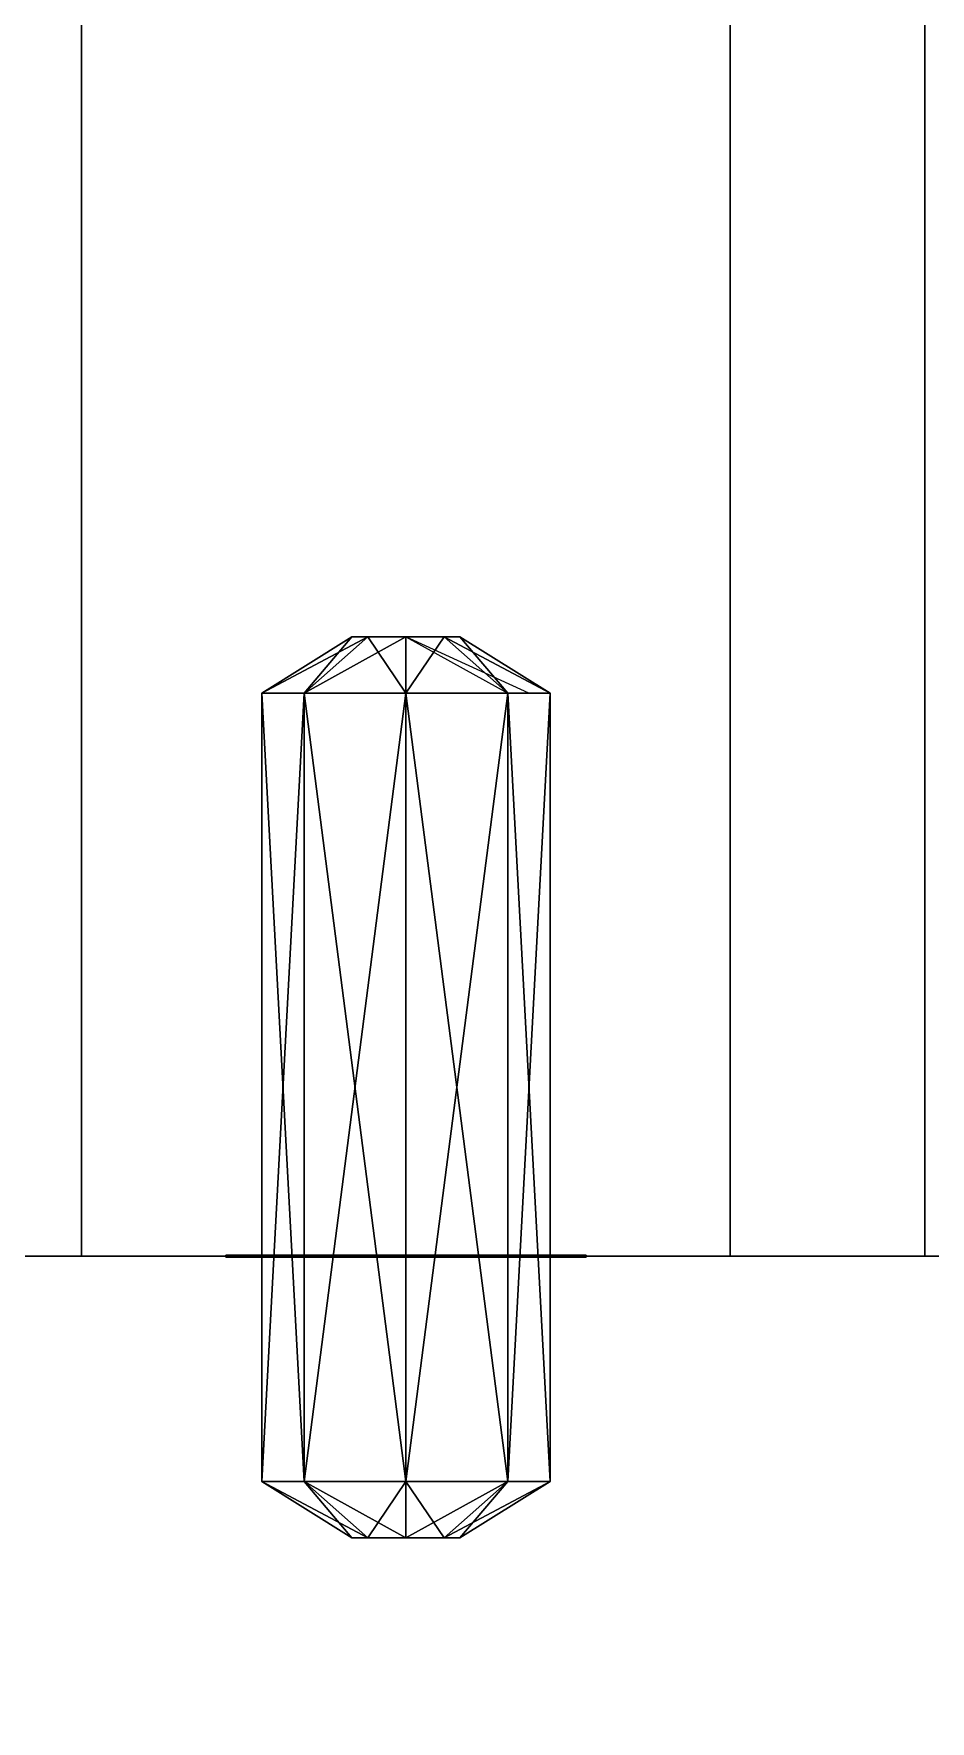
# Model space of a CAD drawing. Extents: x -150 to 2334, y -150 to 2984.
# Drawn here: x 2114.67 to 2139.55, y 2242.89 to 2289.72 of the extents above; entities that cross this region are included whole.
import ezdxf

# ---------------------------------------------------------------- set-up
doc = ezdxf.new("R2010")
doc.units = 0
for name, color, linetype in [('LAYER0', 7, 'CONTINUOUS'), ('LAYER732', 250, 'CONTINUOUS'), ('LAYER749', 250, 'CONTINUOUS'), ('LAYER766', 250, 'CONTINUOUS'), ('LAYER783', 250, 'CONTINUOUS'), ('LAYER817', 250, 'CONTINUOUS'), ('LAYER834', 250, 'CONTINUOUS'), ('LAYER840', 250, 'CONTINUOUS'), ('LAYER841', 7, 'CONTINUOUS'), ('LAYER842', 7, 'CONTINUOUS'), ('LAYER845', 250, 'CONTINUOUS')]:
    doc.layers.add(name, color=color, linetype=linetype)

msp = doc.modelspace()

# ---------------------------------------------------------------- linework, layer by layer
at = {"layer": 'LAYER0', "invisible_edges": 1}
for points in [[(2334, 2984, -5), (-150, -150, -5), (-150, 2984, -5), (2334, 2984, -5)], [(-150, -150, -5), (2334, 2984, -5), (2334, -150, -5), (-150, -150, -5)], [(2334, -150), (-150, 2984), (-150, -150), (2334, -150)], [(-150, 2984), (2334, -150), (2334, 2984), (-150, 2984)]]:
    msp.add_3dface(points, dxfattribs=at)
at = {"layer": 'LAYER732', "invisible_edges": 1}
for points in [[(2139.4, 2775.792, 548.2), (1844, 2255.792, 548.2), (2139.4, 2255.792, 548.2), (2139.4, 2775.792, 548.2)], [(1844, 2255.792, 548.2), (2139.4, 2775.792, 548.2), (1844, 2775.792, 548.2), (1844, 2255.792, 548.2)], [(1844, 2775.792, 530.2), (2139.4, 2255.792, 530.2), (1844, 2255.792, 530.2), (1844, 2775.792, 530.2)], [(2139.4, 2255.792, 530.2), (1844, 2775.792, 530.2), (2139.4, 2775.792, 530.2), (2139.4, 2255.792, 530.2)], [(2139.4, 2255.792, 530.2), (2139.4, 2775.792, 548.2), (2139.4, 2255.792, 548.2), (2139.4, 2255.792, 530.2)], [(2139.4, 2775.792, 548.2), (2139.4, 2255.792, 530.2), (2139.4, 2775.792, 530.2), (2139.4, 2775.792, 548.2)], [(2139.4, 2255.792, 530.2), (1844, 2255.792, 548.2), (1844, 2255.792, 530.2), (2139.4, 2255.792, 530.2)], [(1844, 2255.792, 548.2), (2139.4, 2255.792, 530.2), (2139.4, 2255.792, 548.2), (1844, 2255.792, 548.2)]]:
    msp.add_3dface(points, dxfattribs=at)
at = {"layer": 'LAYER749', "invisible_edges": 1}
for points in [[(2139.4, 2775.792, 998.4), (1844, 2255.792, 998.4), (2139.4, 2255.792, 998.4), (2139.4, 2775.792, 998.4)], [(1844, 2255.792, 998.4), (2139.4, 2775.792, 998.4), (1844, 2775.792, 998.4), (1844, 2255.792, 998.4)], [(1844, 2775.792, 980.4), (2139.4, 2255.792, 980.4), (1844, 2255.792, 980.4), (1844, 2775.792, 980.4)], [(2139.4, 2255.792, 980.4), (1844, 2775.792, 980.4), (2139.4, 2775.792, 980.4), (2139.4, 2255.792, 980.4)], [(2139.4, 2255.792, 980.4), (2139.4, 2775.792, 998.4), (2139.4, 2255.792, 998.4), (2139.4, 2255.792, 980.4)], [(2139.4, 2775.792, 998.4), (2139.4, 2255.792, 980.4), (2139.4, 2775.792, 980.4), (2139.4, 2775.792, 998.4)], [(2139.4, 2255.792, 980.4), (1844, 2255.792, 998.4), (1844, 2255.792, 980.4), (2139.4, 2255.792, 980.4)], [(1844, 2255.792, 998.4), (2139.4, 2255.792, 980.4), (2139.4, 2255.792, 998.4), (1844, 2255.792, 998.4)]]:
    msp.add_3dface(points, dxfattribs=at)
at = {"layer": 'LAYER766', "invisible_edges": 1}
for points in [[(2139.4, 2775.792, 1448.6), (1844, 2255.792, 1448.6), (2139.4, 2255.792, 1448.6), (2139.4, 2775.792, 1448.6)], [(1844, 2255.792, 1448.6), (2139.4, 2775.792, 1448.6), (1844, 2775.792, 1448.6), (1844, 2255.792, 1448.6)], [(1844, 2775.792, 1430.6), (2139.4, 2255.792, 1430.6), (1844, 2255.792, 1430.6), (1844, 2775.792, 1430.6)], [(2139.4, 2255.792, 1430.6), (1844, 2775.792, 1430.6), (2139.4, 2775.792, 1430.6), (2139.4, 2255.792, 1430.6)], [(2139.4, 2255.792, 1430.6), (2139.4, 2775.792, 1448.6), (2139.4, 2255.792, 1448.6), (2139.4, 2255.792, 1430.6)], [(2139.4, 2775.792, 1448.6), (2139.4, 2255.792, 1430.6), (2139.4, 2775.792, 1430.6), (2139.4, 2775.792, 1448.6)], [(2139.4, 2255.792, 1430.6), (1844, 2255.792, 1448.6), (1844, 2255.792, 1430.6), (2139.4, 2255.792, 1430.6)], [(1844, 2255.792, 1448.6), (2139.4, 2255.792, 1430.6), (2139.4, 2255.792, 1448.6), (1844, 2255.792, 1448.6)]]:
    msp.add_3dface(points, dxfattribs=at)
at = {"layer": 'LAYER783', "invisible_edges": 1}
for points in [[(2139.4, 2775.792, 1898.8), (1844, 2255.792, 1898.8), (2139.4, 2255.792, 1898.8), (2139.4, 2775.792, 1898.8)], [(1844, 2255.792, 1898.8), (2139.4, 2775.792, 1898.8), (1844, 2775.792, 1898.8), (1844, 2255.792, 1898.8)], [(1844, 2775.792, 1880.8), (2139.4, 2255.792, 1880.8), (1844, 2255.792, 1880.8), (1844, 2775.792, 1880.8)], [(2139.4, 2255.792, 1880.8), (1844, 2775.792, 1880.8), (2139.4, 2775.792, 1880.8), (2139.4, 2255.792, 1880.8)], [(2139.4, 2255.792, 1880.8), (2139.4, 2775.792, 1898.8), (2139.4, 2255.792, 1898.8), (2139.4, 2255.792, 1880.8)], [(2139.4, 2775.792, 1898.8), (2139.4, 2255.792, 1880.8), (2139.4, 2775.792, 1880.8), (2139.4, 2775.792, 1898.8)], [(2139.4, 2255.792, 1880.8), (1844, 2255.792, 1898.8), (1844, 2255.792, 1880.8), (2139.4, 2255.792, 1880.8)], [(1844, 2255.792, 1898.8), (2139.4, 2255.792, 1880.8), (2139.4, 2255.792, 1898.8), (1844, 2255.792, 1898.8)]]:
    msp.add_3dface(points, dxfattribs=at)
at = {"layer": 'LAYER817', "invisible_edges": 1}
for points in [[(2164, 2255.792), (1844, 2255.792, 2350), (2164, 2255.792, 2350), (2164, 2255.792)], [(1844, 2255.792, 2350), (2164, 2255.792), (1844, 2255.792), (1844, 2255.792, 2350)], [(2164, 2255.792), (1844, 2237.792), (1844, 2255.792), (2164, 2255.792)], [(1844, 2237.792), (2164, 2255.792), (2164, 2237.792), (1844, 2237.792)], [(2164, 2237.792, 2350), (1844, 2255.792, 2350), (1844, 2237.792, 2350), (2164, 2237.792, 2350)], [(1844, 2255.792, 2350), (2164, 2237.792, 2350), (2164, 2255.792, 2350), (1844, 2255.792, 2350)]]:
    msp.add_3dface(points, dxfattribs=at)
at = {"layer": 'LAYER834', "invisible_edges": 1}
for points in [[(2164, 2255.792, 80), (1844, 2775.792, 80), (2164, 2775.792, 80), (2164, 2255.792, 80)], [(1844, 2775.792, 80), (2164, 2255.792, 80), (1844, 2255.792, 80), (1844, 2775.792, 80)], [(1844, 2255.792, 98), (2164, 2775.792, 98), (1844, 2775.792, 98), (1844, 2255.792, 98)], [(2164, 2775.792, 98), (1844, 2255.792, 98), (2164, 2255.792, 98), (2164, 2775.792, 98)], [(2164, 2255.792, 80), (1844, 2255.792, 98), (1844, 2255.792, 80), (2164, 2255.792, 80)], [(1844, 2255.792, 98), (2164, 2255.792, 80), (2164, 2255.792, 98), (1844, 2255.792, 98)]]:
    msp.add_3dface(points, dxfattribs=at)
at = {"layer": 'LAYER840', "invisible_edges": 1}
for points in [[(2116, 2255.792), (2134, 2775.792), (2134, 2255.792), (2116, 2255.792)], [(2134, 2775.792), (2116, 2255.792), (2116, 2775.792), (2134, 2775.792)], [(2116, 2775.792, 80), (2134, 2255.792, 80), (2134, 2775.792, 80), (2116, 2775.792, 80)], [(2134, 2255.792, 80), (2116, 2775.792, 80), (2116, 2255.792, 80), (2134, 2255.792, 80)], [(2116, 2255.792), (2116, 2775.792, 80), (2116, 2775.792), (2116, 2255.792)], [(2116, 2775.792, 80), (2116, 2255.792), (2116, 2255.792, 80), (2116, 2775.792, 80)], [(2134, 2255.792, 80), (2134, 2775.792), (2134, 2775.792, 80), (2134, 2255.792, 80)], [(2134, 2775.792), (2134, 2255.792, 80), (2134, 2255.792), (2134, 2775.792)], [(2134, 2255.792, 80), (2116, 2255.792), (2134, 2255.792), (2134, 2255.792, 80)], [(2116, 2255.792), (2134, 2255.792, 80), (2116, 2255.792, 80), (2116, 2255.792)]]:
    msp.add_3dface(points, dxfattribs=at)
at = {"layer": 'LAYER841'}
for points in [[(2123.5, 2272.979, 24), (2122.172, 2271.417, 21.17157), (2121, 2271.417, 24), (2123.5, 2272.979, 24)], [(2123.5, 2272.979, 24), (2121, 2271.417, 24), (2123.939, 2272.979, 25.06066), (2123.5, 2272.979, 24)], [(2123.939, 2272.979, 25.06066), (2121, 2271.417, 24), (2122.172, 2271.417, 26.82843), (2123.939, 2272.979, 25.06066)], [(2121, 2271.417, 24), (2123.5, 2272.979, 24), (2123.939, 2272.979, 22.93934), (2121, 2271.417, 24)], [(2121, 2271.417, 24), (2123.939, 2272.979, 22.93934), (2122.172, 2271.417, 21.17157), (2121, 2271.417, 24)], [(2122.172, 2271.417, 26.82843), (2123.5, 2272.979, 24), (2121, 2271.417, 24), (2122.172, 2271.417, 26.82843)], [(2123.939, 2272.979, 22.93934), (2122.172, 2271.417, 21.17157), (2123.5, 2272.979, 24), (2123.939, 2272.979, 22.93934)], [(2123.939, 2272.979, 22.93934), (2125, 2272.979, 22.5), (2122.172, 2271.417, 21.17157), (2123.939, 2272.979, 22.93934)], [(2122.172, 2271.417, 21.17157), (2125, 2272.979, 22.5), (2125, 2271.417, 20), (2122.172, 2271.417, 21.17157)], [(2125, 2271.417, 28), (2123.939, 2272.979, 25.06066), (2122.172, 2271.417, 26.82843), (2125, 2271.417, 28)], [(2122.172, 2271.417, 26.82843), (2123.939, 2272.979, 25.06066), (2123.5, 2272.979, 24), (2122.172, 2271.417, 26.82843)], [(2122.172, 2271.417, 26.82843), (2125, 2271.417, 28), (2125, 2272.979, 25.5), (2122.172, 2271.417, 26.82843)], [(2122.172, 2271.417, 26.82843), (2125, 2272.979, 25.5), (2123.939, 2272.979, 25.06066), (2122.172, 2271.417, 26.82843)], [(2123.939, 2272.979, 22.93934), (2125, 2271.417, 20), (2122.172, 2271.417, 21.17157), (2123.939, 2272.979, 22.93934)], [(2125, 2272.979, 25.5), (2123.939, 2272.979, 25.06066), (2123.5, 2272.979, 24), (2125, 2272.979, 25.5)], [(2125, 2272.979, 25.5), (2123.5, 2272.979, 24), (2123.939, 2272.979, 22.93934), (2125, 2272.979, 25.5)], [(2125, 2272.979, 25.5), (2123.939, 2272.979, 22.93934), (2123.5, 2272.979, 24), (2125, 2272.979, 25.5)], [(2125, 2272.979, 25.5), (2123.5, 2272.979, 24), (2123.939, 2272.979, 25.06066), (2125, 2272.979, 25.5)], [(2125, 2272.979, 25.5), (2123.939, 2272.979, 25.06066), (2125, 2271.417, 28), (2125, 2272.979, 25.5)], [(2125, 2272.979, 25.5), (2126.061, 2272.979, 25.06066), (2123.939, 2272.979, 22.93934), (2125, 2272.979, 25.5)], [(2123.939, 2272.979, 22.93934), (2126.061, 2272.979, 25.06066), (2125, 2272.979, 22.5), (2123.939, 2272.979, 22.93934)], [(2123.939, 2272.979, 22.93934), (2125, 2272.979, 22.5), (2125, 2271.417, 20), (2123.939, 2272.979, 22.93934)], [(2125, 2272.979, 22.5), (2125, 2272.979, 25.5), (2123.939, 2272.979, 22.93934), (2125, 2272.979, 22.5)], [(2125, 2271.417, 28), (2125, 2272.979, 25.5), (2126.061, 2272.979, 25.06066), (2125, 2271.417, 28)], [(2125, 2271.417, 28), (2126.061, 2272.979, 25.06066), (2127.828, 2271.417, 26.82843), (2125, 2271.417, 28)], [(2125, 2272.979, 22.5), (2126.061, 2272.979, 22.93934), (2125, 2271.417, 20), (2125, 2272.979, 22.5)], [(2125, 2271.417, 20), (2126.061, 2272.979, 22.93934), (2127.828, 2271.417, 21.17157), (2125, 2271.417, 20)], [(2126.061, 2272.979, 25.06066), (2125, 2272.979, 22.5), (2126.061, 2272.979, 22.93934), (2126.061, 2272.979, 25.06066)], [(2125, 2271.417, 28), (2127.828, 2271.417, 26.82843), (2126.061, 2272.979, 25.06066), (2125, 2271.417, 28)], [(2125, 2271.417, 28), (2126.061, 2272.979, 25.06066), (2125, 2272.979, 25.5), (2125, 2271.417, 28)], [(2128.414, 2271.417, 25.41421), (2125, 2272.979, 22.5), (2127.828, 2271.417, 21.17157), (2128.414, 2271.417, 25.41421)], [(2125, 2272.979, 22.5), (2127.828, 2271.417, 21.17157), (2125, 2271.417, 20), (2125, 2272.979, 22.5)], [(2126.061, 2272.979, 25.06066), (2126.061, 2272.979, 22.93934), (2125, 2272.979, 22.5), (2126.061, 2272.979, 25.06066)], [(2126.061, 2272.979, 25.06066), (2125, 2272.979, 25.5), (2125, 2272.979, 22.5), (2126.061, 2272.979, 25.06066)], [(2127.828, 2271.417, 26.82843), (2129, 2271.417, 24), (2126.061, 2272.979, 25.06066), (2127.828, 2271.417, 26.82843)], [(2126.061, 2272.979, 25.06066), (2129, 2271.417, 24), (2126.5, 2272.979, 24), (2126.061, 2272.979, 25.06066)], [(2129, 2271.417, 24), (2126.5, 2272.979, 24), (2126.061, 2272.979, 22.93934), (2129, 2271.417, 24)], [(2129, 2271.417, 24), (2126.061, 2272.979, 22.93934), (2127.828, 2271.417, 21.17157), (2129, 2271.417, 24)], [(2126.061, 2272.979, 25.06066), (2126.061, 2272.979, 22.93934), (2126.5, 2272.979, 24), (2126.061, 2272.979, 25.06066)], [(2127.828, 2271.417, 26.82843), (2126.5, 2272.979, 24), (2126.061, 2272.979, 25.06066), (2127.828, 2271.417, 26.82843)], [(2129, 2271.417, 24), (2127.828, 2271.417, 21.17157), (2126.061, 2272.979, 22.93934), (2129, 2271.417, 24)], [(2129, 2271.417, 24), (2126.061, 2272.979, 22.93934), (2126.5, 2272.979, 24), (2129, 2271.417, 24)], [(2126.061, 2272.979, 25.06066), (2126.5, 2272.979, 24), (2126.061, 2272.979, 22.93934), (2126.061, 2272.979, 25.06066)], [(2127.828, 2271.417, 26.82843), (2129, 2271.417, 24), (2126.5, 2272.979, 24), (2127.828, 2271.417, 26.82843)], [(2121, 2249.542, 24), (2122.172, 2249.542, 26.82843), (2121, 2271.417, 24), (2121, 2249.542, 24)], [(2121, 2271.417, 24), (2122.172, 2249.542, 26.82843), (2122.172, 2271.417, 26.82843), (2121, 2271.417, 24)], [(2122.172, 2249.542, 21.17157), (2121, 2249.542, 24), (2122.172, 2271.417, 21.17157), (2122.172, 2249.542, 21.17157)], [(2122.172, 2271.417, 21.17157), (2121, 2249.542, 24), (2121, 2271.417, 24), (2122.172, 2271.417, 21.17157)], [(2122.172, 2249.542, 26.82843), (2121, 2249.542, 24), (2122.172, 2271.417, 26.82843), (2122.172, 2249.542, 26.82843)], [(2121, 2249.542, 24), (2122.172, 2271.417, 26.82843), (2121, 2271.417, 24), (2121, 2249.542, 24)], [(2122.172, 2249.542, 21.17157), (2121, 2249.542, 24), (2121, 2271.417, 24), (2122.172, 2249.542, 21.17157)], [(2121, 2271.417, 24), (2122.172, 2249.542, 21.17157), (2122.172, 2271.417, 21.17157), (2121, 2271.417, 24)], [(2122.172, 2249.542, 26.82843), (2121, 2249.542, 24), (2122.172, 2271.417, 26.82843), (2122.172, 2249.542, 26.82843)], [(2121, 2249.542, 24), (2122.172, 2271.417, 26.82843), (2121, 2271.417, 24), (2121, 2249.542, 24)], [(2122.172, 2249.542, 21.17157), (2121, 2249.542, 24), (2121, 2271.417, 24), (2122.172, 2249.542, 21.17157)], [(2121, 2271.417, 24), (2122.172, 2249.542, 21.17157), (2122.172, 2271.417, 21.17157), (2121, 2271.417, 24)], [(2122.172, 2249.542, 26.82843), (2125, 2249.542, 28), (2122.172, 2271.417, 26.82843), (2122.172, 2249.542, 26.82843)], [(2122.172, 2271.417, 26.82843), (2125, 2249.542, 28), (2125, 2271.417, 28), (2122.172, 2271.417, 26.82843)], [(2122.172, 2271.417, 21.17157), (2125, 2271.417, 20), (2122.172, 2249.542, 21.17157), (2122.172, 2271.417, 21.17157)], [(2122.172, 2249.542, 21.17157), (2125, 2271.417, 20), (2125, 2249.542, 20), (2122.172, 2249.542, 21.17157)], [(2122.172, 2249.542, 26.82843), (2125, 2249.542, 28), (2125, 2271.417, 28), (2122.172, 2249.542, 26.82843)], [(2125, 2271.417, 28), (2122.172, 2249.542, 26.82843), (2122.172, 2271.417, 26.82843), (2125, 2271.417, 28)], [(2122.172, 2249.542, 26.82843), (2125, 2249.542, 28), (2125, 2271.417, 28), (2122.172, 2249.542, 26.82843)], [(2125, 2271.417, 28), (2122.172, 2249.542, 26.82843), (2122.172, 2271.417, 26.82843), (2125, 2271.417, 28)], [(2122.172, 2271.417, 21.17157), (2125, 2271.417, 20), (2125, 2249.542, 20), (2122.172, 2271.417, 21.17157)], [(2125, 2249.542, 20), (2122.172, 2271.417, 21.17157), (2122.172, 2249.542, 21.17157), (2125, 2249.542, 20)], [(2127.828, 2249.542, 26.82843), (2125, 2249.542, 28), (2125, 2271.417, 28), (2127.828, 2249.542, 26.82843)], [(2127.828, 2249.542, 26.82843), (2125, 2271.417, 28), (2127.828, 2271.417, 26.82843), (2127.828, 2249.542, 26.82843)], [(2125, 2271.417, 20), (2127.828, 2271.417, 21.17157), (2125, 2249.542, 20), (2125, 2271.417, 20)], [(2125, 2249.542, 20), (2127.828, 2271.417, 21.17157), (2127.828, 2249.542, 21.17157), (2125, 2249.542, 20)], [(2127.828, 2249.542, 26.82843), (2127.828, 2271.417, 26.82843), (2125, 2271.417, 28), (2127.828, 2249.542, 26.82843)], [(2127.828, 2249.542, 26.82843), (2125, 2271.417, 28), (2125, 2249.542, 28), (2127.828, 2249.542, 26.82843)], [(2127.828, 2249.542, 26.82843), (2125, 2249.542, 28), (2127.828, 2271.417, 26.82843), (2127.828, 2249.542, 26.82843)], [(2125, 2249.542, 28), (2127.828, 2271.417, 26.82843), (2125, 2271.417, 28), (2125, 2249.542, 28)], [(2127.828, 2271.417, 21.17157), (2125, 2271.417, 20), (2127.828, 2249.542, 21.17157), (2127.828, 2271.417, 21.17157)], [(2125, 2271.417, 20), (2127.828, 2249.542, 21.17157), (2125, 2249.542, 20), (2125, 2271.417, 20)], [(2127.828, 2249.542, 26.82843), (2129, 2249.542, 24), (2127.828, 2271.417, 26.82843), (2127.828, 2249.542, 26.82843)], [(2127.828, 2271.417, 26.82843), (2129, 2249.542, 24), (2129, 2271.417, 24), (2127.828, 2271.417, 26.82843)], [(2127.828, 2271.417, 21.17157), (2129, 2271.417, 24), (2127.828, 2249.542, 21.17157), (2127.828, 2271.417, 21.17157)], [(2127.828, 2249.542, 21.17157), (2129, 2271.417, 24), (2129, 2249.542, 24), (2127.828, 2249.542, 21.17157)], [(2127.828, 2249.542, 26.82843), (2129, 2249.542, 24), (2129, 2271.417, 24), (2127.828, 2249.542, 26.82843)], [(2129, 2271.417, 24), (2127.828, 2249.542, 26.82843), (2127.828, 2271.417, 26.82843), (2129, 2271.417, 24)], [(2127.828, 2249.542, 26.82843), (2129, 2249.542, 24), (2129, 2271.417, 24), (2127.828, 2249.542, 26.82843)], [(2129, 2271.417, 24), (2127.828, 2249.542, 26.82843), (2127.828, 2271.417, 26.82843), (2129, 2271.417, 24)], [(2127.828, 2271.417, 21.17157), (2129, 2271.417, 24), (2129, 2249.542, 24), (2127.828, 2271.417, 21.17157)], [(2129, 2249.542, 24), (2127.828, 2271.417, 21.17157), (2127.828, 2249.542, 21.17157), (2129, 2249.542, 24)], [(2120, 2255.823, 29), (2130, 2255.823, 29), (2120, 2255.823, 19), (2120, 2255.823, 29)], [(2120, 2255.823, 19), (2130, 2255.823, 29), (2130, 2255.823, 19), (2120, 2255.823, 19)], [(2120, 2255.823, 29), (2120, 2255.761, 29), (2130, 2255.823, 29), (2120, 2255.823, 29)], [(2130, 2255.823, 29), (2120, 2255.761, 29), (2130, 2255.761, 29), (2130, 2255.823, 29)], [(2120, 2255.823, 19), (2120, 2255.761, 19), (2120, 2255.823, 29), (2120, 2255.823, 19)], [(2120, 2255.823, 29), (2120, 2255.761, 19), (2120, 2255.761, 29), (2120, 2255.823, 29)], [(2120, 2255.761, 19), (2130, 2255.761, 19), (2120, 2255.761, 29), (2120, 2255.761, 19)], [(2120, 2255.761, 29), (2130, 2255.761, 19), (2130, 2255.761, 29), (2120, 2255.761, 29)], [(2130, 2255.823, 29), (2130, 2255.761, 29), (2130, 2255.823, 19), (2130, 2255.823, 29)], [(2130, 2255.823, 19), (2130, 2255.761, 29), (2130, 2255.761, 19), (2130, 2255.823, 19)], [(2123.5, 2247.979, 24), (2123.939, 2247.979, 25.06066), (2121, 2249.542, 24), (2123.5, 2247.979, 24)], [(2121, 2249.542, 24), (2123.939, 2247.979, 25.06066), (2122.172, 2249.542, 26.82843), (2121, 2249.542, 24)], [(2122.172, 2249.542, 21.17157), (2123.5, 2247.979, 24), (2121, 2249.542, 24), (2122.172, 2249.542, 21.17157)], [(2123.5, 2247.979, 24), (2122.172, 2249.542, 26.82843), (2121, 2249.542, 24), (2123.5, 2247.979, 24)], [(2122.172, 2249.542, 21.17157), (2123.5, 2247.979, 24), (2121, 2249.542, 24), (2122.172, 2249.542, 21.17157)], [(2123.939, 2247.979, 25.06066), (2125, 2247.979, 25.5), (2122.172, 2249.542, 26.82843), (2123.939, 2247.979, 25.06066)], [(2122.172, 2249.542, 26.82843), (2125, 2247.979, 25.5), (2125, 2249.542, 28), (2122.172, 2249.542, 26.82843)], [(2123.939, 2247.979, 22.93934), (2123.5, 2247.979, 24), (2122.172, 2249.542, 21.17157), (2123.939, 2247.979, 22.93934)], [(2125, 2249.542, 20), (2125, 2247.979, 22.5), (2122.172, 2249.542, 21.17157), (2125, 2249.542, 20)], [(2122.172, 2249.542, 21.17157), (2125, 2247.979, 22.5), (2123.939, 2247.979, 22.93934), (2122.172, 2249.542, 21.17157)], [(2123.5, 2247.979, 24), (2123.939, 2247.979, 25.06066), (2122.172, 2249.542, 26.82843), (2123.5, 2247.979, 24)], [(2123.939, 2247.979, 25.06066), (2125, 2249.542, 28), (2122.172, 2249.542, 26.82843), (2123.939, 2247.979, 25.06066)], [(2122.172, 2249.542, 21.17157), (2123.939, 2247.979, 22.93934), (2123.5, 2247.979, 24), (2122.172, 2249.542, 21.17157)], [(2125, 2249.542, 20), (2123.939, 2247.979, 22.93934), (2122.172, 2249.542, 21.17157), (2125, 2249.542, 20)], [(2123.939, 2247.979, 25.06066), (2125, 2247.979, 25.5), (2125, 2249.542, 28), (2123.939, 2247.979, 25.06066)], [(2125, 2249.542, 20), (2125, 2247.979, 22.5), (2123.939, 2247.979, 22.93934), (2125, 2249.542, 20)], [(2125, 2247.979, 25.5), (2126.061, 2247.979, 25.06066), (2125, 2249.542, 28), (2125, 2247.979, 25.5)], [(2125, 2249.542, 28), (2126.061, 2247.979, 25.06066), (2127.828, 2249.542, 26.82843), (2125, 2249.542, 28)], [(2125, 2249.542, 20), (2127.828, 2249.542, 21.17157), (2125, 2247.979, 22.5), (2125, 2249.542, 20)], [(2125, 2247.979, 22.5), (2127.828, 2249.542, 21.17157), (2126.061, 2247.979, 22.93934), (2125, 2247.979, 22.5)], [(2125, 2247.979, 25.5), (2126.061, 2247.979, 25.06066), (2127.828, 2249.542, 26.82843), (2125, 2247.979, 25.5)], [(2125, 2247.979, 25.5), (2127.828, 2249.542, 26.82843), (2125, 2249.542, 28), (2125, 2247.979, 25.5)], [(2125, 2249.542, 20), (2127.828, 2249.542, 21.17157), (2126.061, 2247.979, 22.93934), (2125, 2249.542, 20)], [(2125, 2249.542, 20), (2126.061, 2247.979, 22.93934), (2125, 2247.979, 22.5), (2125, 2249.542, 20)], [(2126.5, 2247.979, 24), (2126.061, 2247.979, 25.06066), (2127.828, 2249.542, 26.82843), (2126.5, 2247.979, 24)], [(2126.061, 2247.979, 22.93934), (2127.828, 2249.542, 21.17157), (2126.5, 2247.979, 24), (2126.061, 2247.979, 22.93934)], [(2126.5, 2247.979, 24), (2127.828, 2249.542, 26.82843), (2126.061, 2247.979, 25.06066), (2126.5, 2247.979, 24)], [(2126.061, 2247.979, 22.93934), (2127.828, 2249.542, 21.17157), (2129, 2249.542, 24), (2126.061, 2247.979, 22.93934)], [(2126.061, 2247.979, 22.93934), (2129, 2249.542, 24), (2126.5, 2247.979, 24), (2126.061, 2247.979, 22.93934)], [(2126.5, 2247.979, 24), (2127.828, 2249.542, 26.82843), (2129, 2249.542, 24), (2126.5, 2247.979, 24)], [(2126.5, 2247.979, 24), (2127.828, 2249.542, 21.17157), (2129, 2249.542, 24), (2126.5, 2247.979, 24)], [(2126.5, 2247.979, 24), (2129, 2249.542, 24), (2127.828, 2249.542, 26.82843), (2126.5, 2247.979, 24)], [(2123.939, 2247.979, 22.93934), (2125, 2247.979, 22.5), (2123.5, 2247.979, 24), (2123.939, 2247.979, 22.93934)], [(2123.5, 2247.979, 24), (2125, 2247.979, 22.5), (2123.939, 2247.979, 25.06066), (2123.5, 2247.979, 24)], [(2123.939, 2247.979, 25.06066), (2123.939, 2247.979, 22.93934), (2123.5, 2247.979, 24), (2123.939, 2247.979, 25.06066)], [(2125, 2247.979, 22.5), (2123.939, 2247.979, 25.06066), (2125, 2247.979, 25.5), (2125, 2247.979, 22.5)], [(2125, 2247.979, 22.5), (2125, 2247.979, 25.5), (2123.939, 2247.979, 25.06066), (2125, 2247.979, 22.5)], [(2125, 2247.979, 22.5), (2123.939, 2247.979, 22.93934), (2123.939, 2247.979, 25.06066), (2125, 2247.979, 22.5)], [(2126.061, 2247.979, 22.93934), (2125, 2247.979, 25.5), (2126.061, 2247.979, 25.06066), (2126.061, 2247.979, 22.93934)], [(2125, 2247.979, 22.5), (2125, 2247.979, 25.5), (2126.061, 2247.979, 22.93934), (2125, 2247.979, 22.5)], [(2126.061, 2247.979, 22.93934), (2126.061, 2247.979, 25.06066), (2125, 2247.979, 25.5), (2126.061, 2247.979, 22.93934)], [(2125, 2247.979, 22.5), (2126.061, 2247.979, 22.93934), (2125, 2247.979, 25.5), (2125, 2247.979, 22.5)], [(2126.061, 2247.979, 22.93934), (2126.061, 2247.979, 25.06066), (2126.5, 2247.979, 24), (2126.061, 2247.979, 22.93934)], [(2126.061, 2247.979, 22.93934), (2126.5, 2247.979, 24), (2126.061, 2247.979, 25.06066), (2126.061, 2247.979, 22.93934)]]:
    msp.add_3dface(points, dxfattribs=at)
at = {"layer": 'LAYER842'}
for points in [[(2123.5, 2272.979, 56), (2122.172, 2271.417, 53.17157), (2121, 2271.417, 56), (2123.5, 2272.979, 56)], [(2123.5, 2272.979, 56), (2121, 2271.417, 56), (2123.939, 2272.979, 57.06066), (2123.5, 2272.979, 56)], [(2123.939, 2272.979, 57.06066), (2121, 2271.417, 56), (2122.172, 2271.417, 58.82843), (2123.939, 2272.979, 57.06066)], [(2121, 2271.417, 56), (2123.5, 2272.979, 56), (2123.939, 2272.979, 54.93934), (2121, 2271.417, 56)], [(2121, 2271.417, 56), (2123.939, 2272.979, 54.93934), (2122.172, 2271.417, 53.17157), (2121, 2271.417, 56)], [(2122.172, 2271.417, 58.82843), (2123.5, 2272.979, 56), (2121, 2271.417, 56), (2122.172, 2271.417, 58.82843)], [(2123.939, 2272.979, 54.93934), (2122.172, 2271.417, 53.17157), (2123.5, 2272.979, 56), (2123.939, 2272.979, 54.93934)], [(2123.939, 2272.979, 54.93934), (2125, 2272.979, 54.5), (2122.172, 2271.417, 53.17157), (2123.939, 2272.979, 54.93934)], [(2122.172, 2271.417, 53.17157), (2125, 2272.979, 54.5), (2125, 2271.417, 52), (2122.172, 2271.417, 53.17157)], [(2125, 2271.417, 60), (2123.939, 2272.979, 57.06066), (2122.172, 2271.417, 58.82843), (2125, 2271.417, 60)], [(2122.172, 2271.417, 58.82843), (2123.939, 2272.979, 57.06066), (2123.5, 2272.979, 56), (2122.172, 2271.417, 58.82843)], [(2122.172, 2271.417, 58.82843), (2125, 2271.417, 60), (2125, 2272.979, 57.5), (2122.172, 2271.417, 58.82843)], [(2122.172, 2271.417, 58.82843), (2125, 2272.979, 57.5), (2123.939, 2272.979, 57.06066), (2122.172, 2271.417, 58.82843)], [(2123.939, 2272.979, 54.93934), (2125, 2271.417, 52), (2122.172, 2271.417, 53.17157), (2123.939, 2272.979, 54.93934)], [(2125, 2272.979, 57.5), (2123.939, 2272.979, 57.06066), (2123.5, 2272.979, 56), (2125, 2272.979, 57.5)], [(2125, 2272.979, 57.5), (2123.5, 2272.979, 56), (2123.939, 2272.979, 54.93934), (2125, 2272.979, 57.5)], [(2125, 2272.979, 57.5), (2123.939, 2272.979, 54.93934), (2123.5, 2272.979, 56), (2125, 2272.979, 57.5)], [(2125, 2272.979, 57.5), (2123.5, 2272.979, 56), (2123.939, 2272.979, 57.06066), (2125, 2272.979, 57.5)], [(2125, 2272.979, 57.5), (2123.939, 2272.979, 57.06066), (2125, 2271.417, 60), (2125, 2272.979, 57.5)], [(2125, 2272.979, 57.5), (2126.061, 2272.979, 57.06066), (2123.939, 2272.979, 54.93934), (2125, 2272.979, 57.5)], [(2123.939, 2272.979, 54.93934), (2126.061, 2272.979, 57.06066), (2125, 2272.979, 54.5), (2123.939, 2272.979, 54.93934)], [(2123.939, 2272.979, 54.93934), (2125, 2272.979, 54.5), (2125, 2271.417, 52), (2123.939, 2272.979, 54.93934)], [(2125, 2272.979, 54.5), (2125, 2272.979, 57.5), (2123.939, 2272.979, 54.93934), (2125, 2272.979, 54.5)], [(2125, 2271.417, 60), (2125, 2272.979, 57.5), (2126.061, 2272.979, 57.06066), (2125, 2271.417, 60)], [(2125, 2271.417, 60), (2126.061, 2272.979, 57.06066), (2127.828, 2271.417, 58.82843), (2125, 2271.417, 60)], [(2125, 2272.979, 54.5), (2126.061, 2272.979, 54.93934), (2125, 2271.417, 52), (2125, 2272.979, 54.5)], [(2125, 2271.417, 52), (2126.061, 2272.979, 54.93934), (2127.828, 2271.417, 53.17157), (2125, 2271.417, 52)], [(2126.061, 2272.979, 57.06066), (2125, 2272.979, 54.5), (2126.061, 2272.979, 54.93934), (2126.061, 2272.979, 57.06066)], [(2125, 2271.417, 60), (2127.828, 2271.417, 58.82843), (2126.061, 2272.979, 57.06066), (2125, 2271.417, 60)], [(2125, 2271.417, 60), (2126.061, 2272.979, 57.06066), (2125, 2272.979, 57.5), (2125, 2271.417, 60)], [(2128.414, 2271.417, 57.41422), (2125, 2272.979, 54.5), (2127.828, 2271.417, 53.17157), (2128.414, 2271.417, 57.41422)], [(2125, 2272.979, 54.5), (2127.828, 2271.417, 53.17157), (2125, 2271.417, 52), (2125, 2272.979, 54.5)], [(2126.061, 2272.979, 57.06066), (2126.061, 2272.979, 54.93934), (2125, 2272.979, 54.5), (2126.061, 2272.979, 57.06066)], [(2126.061, 2272.979, 57.06066), (2125, 2272.979, 57.5), (2125, 2272.979, 54.5), (2126.061, 2272.979, 57.06066)], [(2127.828, 2271.417, 58.82843), (2129, 2271.417, 56), (2126.061, 2272.979, 57.06066), (2127.828, 2271.417, 58.82843)], [(2126.061, 2272.979, 57.06066), (2129, 2271.417, 56), (2126.5, 2272.979, 56), (2126.061, 2272.979, 57.06066)], [(2129, 2271.417, 56), (2126.5, 2272.979, 56), (2126.061, 2272.979, 54.93934), (2129, 2271.417, 56)], [(2129, 2271.417, 56), (2126.061, 2272.979, 54.93934), (2127.828, 2271.417, 53.17157), (2129, 2271.417, 56)], [(2126.061, 2272.979, 57.06066), (2126.061, 2272.979, 54.93934), (2126.5, 2272.979, 56), (2126.061, 2272.979, 57.06066)], [(2127.828, 2271.417, 58.82843), (2126.5, 2272.979, 56), (2126.061, 2272.979, 57.06066), (2127.828, 2271.417, 58.82843)], [(2129, 2271.417, 56), (2127.828, 2271.417, 53.17157), (2126.061, 2272.979, 54.93934), (2129, 2271.417, 56)], [(2129, 2271.417, 56), (2126.061, 2272.979, 54.93934), (2126.5, 2272.979, 56), (2129, 2271.417, 56)], [(2126.061, 2272.979, 57.06066), (2126.5, 2272.979, 56), (2126.061, 2272.979, 54.93934), (2126.061, 2272.979, 57.06066)], [(2127.828, 2271.417, 58.82843), (2129, 2271.417, 56), (2126.5, 2272.979, 56), (2127.828, 2271.417, 58.82843)], [(2121, 2249.542, 56), (2122.172, 2249.542, 58.82843), (2121, 2271.417, 56), (2121, 2249.542, 56)], [(2121, 2271.417, 56), (2122.172, 2249.542, 58.82843), (2122.172, 2271.417, 58.82843), (2121, 2271.417, 56)], [(2122.172, 2249.542, 53.17157), (2121, 2249.542, 56), (2122.172, 2271.417, 53.17157), (2122.172, 2249.542, 53.17157)], [(2122.172, 2271.417, 53.17157), (2121, 2249.542, 56), (2121, 2271.417, 56), (2122.172, 2271.417, 53.17157)], [(2122.172, 2249.542, 58.82843), (2121, 2249.542, 56), (2122.172, 2271.417, 58.82843), (2122.172, 2249.542, 58.82843)], [(2121, 2249.542, 56), (2122.172, 2271.417, 58.82843), (2121, 2271.417, 56), (2121, 2249.542, 56)], [(2122.172, 2249.542, 53.17157), (2121, 2249.542, 56), (2121, 2271.417, 56), (2122.172, 2249.542, 53.17157)], [(2121, 2271.417, 56), (2122.172, 2249.542, 53.17157), (2122.172, 2271.417, 53.17157), (2121, 2271.417, 56)], [(2122.172, 2249.542, 58.82843), (2121, 2249.542, 56), (2122.172, 2271.417, 58.82843), (2122.172, 2249.542, 58.82843)], [(2121, 2249.542, 56), (2122.172, 2271.417, 58.82843), (2121, 2271.417, 56), (2121, 2249.542, 56)], [(2122.172, 2249.542, 53.17157), (2121, 2249.542, 56), (2121, 2271.417, 56), (2122.172, 2249.542, 53.17157)], [(2121, 2271.417, 56), (2122.172, 2249.542, 53.17157), (2122.172, 2271.417, 53.17157), (2121, 2271.417, 56)], [(2122.172, 2249.542, 58.82843), (2125, 2249.542, 60), (2122.172, 2271.417, 58.82843), (2122.172, 2249.542, 58.82843)], [(2122.172, 2271.417, 58.82843), (2125, 2249.542, 60), (2125, 2271.417, 60), (2122.172, 2271.417, 58.82843)], [(2122.172, 2271.417, 53.17157), (2125, 2271.417, 52), (2122.172, 2249.542, 53.17157), (2122.172, 2271.417, 53.17157)], [(2122.172, 2249.542, 53.17157), (2125, 2271.417, 52), (2125, 2249.542, 52), (2122.172, 2249.542, 53.17157)], [(2122.172, 2249.542, 58.82843), (2125, 2249.542, 60), (2125, 2271.417, 60), (2122.172, 2249.542, 58.82843)], [(2125, 2271.417, 60), (2122.172, 2249.542, 58.82843), (2122.172, 2271.417, 58.82843), (2125, 2271.417, 60)], [(2122.172, 2249.542, 58.82843), (2125, 2249.542, 60), (2125, 2271.417, 60), (2122.172, 2249.542, 58.82843)], [(2125, 2271.417, 60), (2122.172, 2249.542, 58.82843), (2122.172, 2271.417, 58.82843), (2125, 2271.417, 60)], [(2122.172, 2271.417, 53.17157), (2125, 2271.417, 52), (2125, 2249.542, 52), (2122.172, 2271.417, 53.17157)], [(2125, 2249.542, 52), (2122.172, 2271.417, 53.17157), (2122.172, 2249.542, 53.17157), (2125, 2249.542, 52)], [(2127.828, 2249.542, 58.82843), (2125, 2249.542, 60), (2125, 2271.417, 60), (2127.828, 2249.542, 58.82843)], [(2127.828, 2249.542, 58.82843), (2125, 2271.417, 60), (2127.828, 2271.417, 58.82843), (2127.828, 2249.542, 58.82843)], [(2125, 2271.417, 52), (2127.828, 2271.417, 53.17157), (2125, 2249.542, 52), (2125, 2271.417, 52)], [(2125, 2249.542, 52), (2127.828, 2271.417, 53.17157), (2127.828, 2249.542, 53.17157), (2125, 2249.542, 52)], [(2127.828, 2249.542, 58.82843), (2127.828, 2271.417, 58.82843), (2125, 2271.417, 60), (2127.828, 2249.542, 58.82843)], [(2127.828, 2249.542, 58.82843), (2125, 2271.417, 60), (2125, 2249.542, 60), (2127.828, 2249.542, 58.82843)], [(2127.828, 2249.542, 58.82843), (2125, 2249.542, 60), (2127.828, 2271.417, 58.82843), (2127.828, 2249.542, 58.82843)], [(2125, 2249.542, 60), (2127.828, 2271.417, 58.82843), (2125, 2271.417, 60), (2125, 2249.542, 60)], [(2127.828, 2271.417, 53.17157), (2125, 2271.417, 52), (2127.828, 2249.542, 53.17157), (2127.828, 2271.417, 53.17157)], [(2125, 2271.417, 52), (2127.828, 2249.542, 53.17157), (2125, 2249.542, 52), (2125, 2271.417, 52)], [(2127.828, 2249.542, 58.82843), (2129, 2249.542, 56), (2127.828, 2271.417, 58.82843), (2127.828, 2249.542, 58.82843)], [(2127.828, 2271.417, 58.82843), (2129, 2249.542, 56), (2129, 2271.417, 56), (2127.828, 2271.417, 58.82843)], [(2127.828, 2271.417, 53.17157), (2129, 2271.417, 56), (2127.828, 2249.542, 53.17157), (2127.828, 2271.417, 53.17157)], [(2127.828, 2249.542, 53.17157), (2129, 2271.417, 56), (2129, 2249.542, 56), (2127.828, 2249.542, 53.17157)], [(2127.828, 2249.542, 58.82843), (2129, 2249.542, 56), (2129, 2271.417, 56), (2127.828, 2249.542, 58.82843)], [(2129, 2271.417, 56), (2127.828, 2249.542, 58.82843), (2127.828, 2271.417, 58.82843), (2129, 2271.417, 56)], [(2127.828, 2249.542, 58.82843), (2129, 2249.542, 56), (2129, 2271.417, 56), (2127.828, 2249.542, 58.82843)], [(2129, 2271.417, 56), (2127.828, 2249.542, 58.82843), (2127.828, 2271.417, 58.82843), (2129, 2271.417, 56)], [(2127.828, 2271.417, 53.17157), (2129, 2271.417, 56), (2129, 2249.542, 56), (2127.828, 2271.417, 53.17157)], [(2129, 2249.542, 56), (2127.828, 2271.417, 53.17157), (2127.828, 2249.542, 53.17157), (2129, 2249.542, 56)], [(2120, 2255.823, 61), (2130, 2255.823, 61), (2120, 2255.823, 51), (2120, 2255.823, 61)], [(2120, 2255.823, 51), (2130, 2255.823, 61), (2130, 2255.823, 51), (2120, 2255.823, 51)], [(2120, 2255.823, 61), (2120, 2255.761, 61), (2130, 2255.823, 61), (2120, 2255.823, 61)], [(2130, 2255.823, 61), (2120, 2255.761, 61), (2130, 2255.761, 61), (2130, 2255.823, 61)], [(2120, 2255.823, 51), (2120, 2255.761, 51), (2120, 2255.823, 61), (2120, 2255.823, 51)], [(2120, 2255.823, 61), (2120, 2255.761, 51), (2120, 2255.761, 61), (2120, 2255.823, 61)], [(2120, 2255.761, 51), (2130, 2255.761, 51), (2120, 2255.761, 61), (2120, 2255.761, 51)], [(2120, 2255.761, 61), (2130, 2255.761, 51), (2130, 2255.761, 61), (2120, 2255.761, 61)], [(2130, 2255.823, 61), (2130, 2255.761, 61), (2130, 2255.823, 51), (2130, 2255.823, 61)], [(2130, 2255.823, 51), (2130, 2255.761, 61), (2130, 2255.761, 51), (2130, 2255.823, 51)], [(2123.5, 2247.979, 56), (2123.939, 2247.979, 57.06066), (2121, 2249.542, 56), (2123.5, 2247.979, 56)], [(2121, 2249.542, 56), (2123.939, 2247.979, 57.06066), (2122.172, 2249.542, 58.82843), (2121, 2249.542, 56)], [(2122.172, 2249.542, 53.17157), (2123.5, 2247.979, 56), (2121, 2249.542, 56), (2122.172, 2249.542, 53.17157)], [(2123.5, 2247.979, 56), (2122.172, 2249.542, 58.82843), (2121, 2249.542, 56), (2123.5, 2247.979, 56)], [(2122.172, 2249.542, 53.17157), (2123.5, 2247.979, 56), (2121, 2249.542, 56), (2122.172, 2249.542, 53.17157)], [(2123.939, 2247.979, 57.06066), (2125, 2247.979, 57.5), (2122.172, 2249.542, 58.82843), (2123.939, 2247.979, 57.06066)], [(2122.172, 2249.542, 58.82843), (2125, 2247.979, 57.5), (2125, 2249.542, 60), (2122.172, 2249.542, 58.82843)], [(2123.939, 2247.979, 54.93934), (2123.5, 2247.979, 56), (2122.172, 2249.542, 53.17157), (2123.939, 2247.979, 54.93934)], [(2125, 2249.542, 52), (2125, 2247.979, 54.5), (2122.172, 2249.542, 53.17157), (2125, 2249.542, 52)], [(2122.172, 2249.542, 53.17157), (2125, 2247.979, 54.5), (2123.939, 2247.979, 54.93934), (2122.172, 2249.542, 53.17157)], [(2123.5, 2247.979, 56), (2123.939, 2247.979, 57.06066), (2122.172, 2249.542, 58.82843), (2123.5, 2247.979, 56)], [(2123.939, 2247.979, 57.06066), (2125, 2249.542, 60), (2122.172, 2249.542, 58.82843), (2123.939, 2247.979, 57.06066)], [(2122.172, 2249.542, 53.17157), (2123.939, 2247.979, 54.93934), (2123.5, 2247.979, 56), (2122.172, 2249.542, 53.17157)], [(2125, 2249.542, 52), (2123.939, 2247.979, 54.93934), (2122.172, 2249.542, 53.17157), (2125, 2249.542, 52)], [(2123.939, 2247.979, 57.06066), (2125, 2247.979, 57.5), (2125, 2249.542, 60), (2123.939, 2247.979, 57.06066)], [(2125, 2249.542, 52), (2125, 2247.979, 54.5), (2123.939, 2247.979, 54.93934), (2125, 2249.542, 52)], [(2125, 2247.979, 57.5), (2126.061, 2247.979, 57.06066), (2125, 2249.542, 60), (2125, 2247.979, 57.5)], [(2125, 2249.542, 60), (2126.061, 2247.979, 57.06066), (2127.828, 2249.542, 58.82843), (2125, 2249.542, 60)], [(2125, 2249.542, 52), (2127.828, 2249.542, 53.17157), (2125, 2247.979, 54.5), (2125, 2249.542, 52)], [(2125, 2247.979, 54.5), (2127.828, 2249.542, 53.17157), (2126.061, 2247.979, 54.93934), (2125, 2247.979, 54.5)], [(2125, 2247.979, 57.5), (2126.061, 2247.979, 57.06066), (2127.828, 2249.542, 58.82843), (2125, 2247.979, 57.5)], [(2125, 2247.979, 57.5), (2127.828, 2249.542, 58.82843), (2125, 2249.542, 60), (2125, 2247.979, 57.5)], [(2125, 2249.542, 52), (2127.828, 2249.542, 53.17157), (2126.061, 2247.979, 54.93934), (2125, 2249.542, 52)], [(2125, 2249.542, 52), (2126.061, 2247.979, 54.93934), (2125, 2247.979, 54.5), (2125, 2249.542, 52)], [(2126.5, 2247.979, 56), (2126.061, 2247.979, 57.06066), (2127.828, 2249.542, 58.82843), (2126.5, 2247.979, 56)], [(2126.061, 2247.979, 54.93934), (2127.828, 2249.542, 53.17157), (2126.5, 2247.979, 56), (2126.061, 2247.979, 54.93934)], [(2126.5, 2247.979, 56), (2127.828, 2249.542, 58.82843), (2126.061, 2247.979, 57.06066), (2126.5, 2247.979, 56)], [(2126.061, 2247.979, 54.93934), (2127.828, 2249.542, 53.17157), (2129, 2249.542, 56), (2126.061, 2247.979, 54.93934)], [(2126.061, 2247.979, 54.93934), (2129, 2249.542, 56), (2126.5, 2247.979, 56), (2126.061, 2247.979, 54.93934)], [(2126.5, 2247.979, 56), (2127.828, 2249.542, 58.82843), (2129, 2249.542, 56), (2126.5, 2247.979, 56)], [(2126.5, 2247.979, 56), (2127.828, 2249.542, 53.17157), (2129, 2249.542, 56), (2126.5, 2247.979, 56)], [(2126.5, 2247.979, 56), (2129, 2249.542, 56), (2127.828, 2249.542, 58.82843), (2126.5, 2247.979, 56)], [(2123.939, 2247.979, 54.93934), (2125, 2247.979, 54.5), (2123.5, 2247.979, 56), (2123.939, 2247.979, 54.93934)], [(2123.5, 2247.979, 56), (2125, 2247.979, 54.5), (2123.939, 2247.979, 57.06066), (2123.5, 2247.979, 56)], [(2123.939, 2247.979, 57.06066), (2123.939, 2247.979, 54.93934), (2123.5, 2247.979, 56), (2123.939, 2247.979, 57.06066)], [(2125, 2247.979, 54.5), (2123.939, 2247.979, 57.06066), (2125, 2247.979, 57.5), (2125, 2247.979, 54.5)], [(2125, 2247.979, 54.5), (2125, 2247.979, 57.5), (2123.939, 2247.979, 57.06066), (2125, 2247.979, 54.5)], [(2125, 2247.979, 54.5), (2123.939, 2247.979, 54.93934), (2123.939, 2247.979, 57.06066), (2125, 2247.979, 54.5)], [(2126.061, 2247.979, 54.93934), (2125, 2247.979, 57.5), (2126.061, 2247.979, 57.06066), (2126.061, 2247.979, 54.93934)], [(2125, 2247.979, 54.5), (2125, 2247.979, 57.5), (2126.061, 2247.979, 54.93934), (2125, 2247.979, 54.5)], [(2126.061, 2247.979, 54.93934), (2126.061, 2247.979, 57.06066), (2125, 2247.979, 57.5), (2126.061, 2247.979, 54.93934)], [(2125, 2247.979, 54.5), (2126.061, 2247.979, 54.93934), (2125, 2247.979, 57.5), (2125, 2247.979, 54.5)], [(2126.061, 2247.979, 54.93934), (2126.061, 2247.979, 57.06066), (2126.5, 2247.979, 56), (2126.061, 2247.979, 54.93934)], [(2126.061, 2247.979, 54.93934), (2126.5, 2247.979, 56), (2126.061, 2247.979, 57.06066), (2126.061, 2247.979, 54.93934)]]:
    msp.add_3dface(points, dxfattribs=at)
at = {"layer": 'LAYER845', "invisible_edges": 1}
for points in [[(2164, 2775.792, 2349), (1844, 2255.792, 2349), (2164, 2255.792, 2349), (2164, 2775.792, 2349)], [(1844, 2255.792, 2349), (2164, 2775.792, 2349), (1844, 2775.792, 2349), (1844, 2255.792, 2349)], [(1844, 2775.792, 2331), (2164, 2255.792, 2331), (1844, 2255.792, 2331), (1844, 2775.792, 2331)], [(2164, 2255.792, 2331), (1844, 2775.792, 2331), (2164, 2775.792, 2331), (2164, 2255.792, 2331)], [(2164, 2255.792, 2331), (1844, 2255.792, 2349), (1844, 2255.792, 2331), (2164, 2255.792, 2331)], [(1844, 2255.792, 2349), (2164, 2255.792, 2331), (2164, 2255.792, 2349), (1844, 2255.792, 2349)]]:
    msp.add_3dface(points, dxfattribs=at)

doc.saveas('drawing.dxf')
